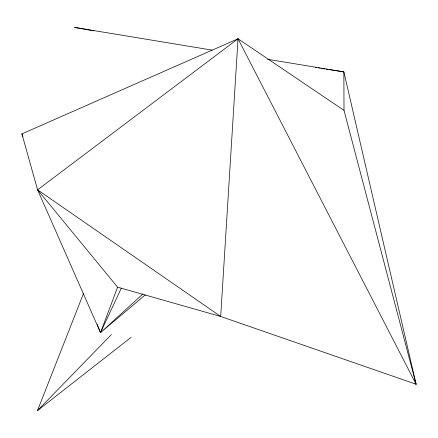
<?xml version="1.0" encoding="UTF-8"?>
<svg xmlns="http://www.w3.org/2000/svg" width="438" height="438" viewBox="0 0 438 438"><rect width="100%" height="100%" fill="white"/><g stroke="black" fill="none" stroke-linecap="round" stroke-linejoin="round"><path stroke-width="0.66" d="M117.614 287.175L100.51 332.65L37.597 189.824L21.9 133.88L238.031 38.779L344.011 110.376L416.1 384.235L220.692 316.471L117.614 287.175L37.597 189.824L238.031 38.779L416.1 384.235L414.934 383.524M83.488 293.52L37.465 410.614L131.093 337.337M121.353 288.105L100.51 332.65L97.247 324.394M237.434 40.011L238.031 38.779L220.692 316.471L37.597 189.824M38.823 409.076L37.465 410.614L111.362 334.594M142.947 293.914L100.51 332.65L145.367 294.823M315.513 67.496L316.86 67.704M318.212 67.912L319.559 68.125M320.912 68.333L322.259 68.542M323.611 68.75L324.963 68.958M326.31 69.166L327.662 69.379M329.009 69.587L343.857 71.881L416.1 384.235M212.233 50.135L74.537 27.386L91.307 30.425M267.585 59.283L343.857 71.881L344.011 110.376M92.648 30.665L93.989 30.912M22.623 135.035L21.9 133.88L22.902 136.421"/></g></svg>
